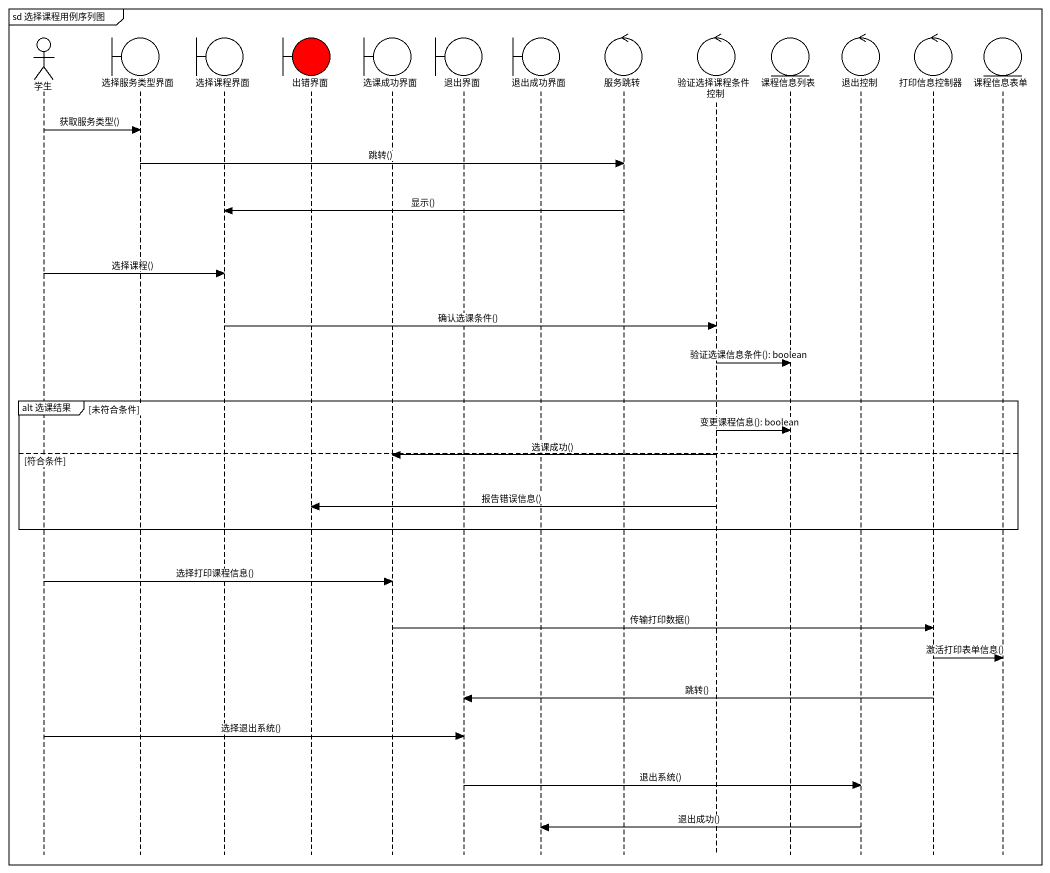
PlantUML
@startuml
mainframe sd 选择课程用例序列图
hide footbox
actor 学生
boundary 选择服务类型界面
boundary 选择课程界面
boundary 出错界面 #FF0000
boundary 选课成功界面
boundary 退出界面
boundary 退出成功界面
control 服务跳转
control 验证选择课程条件控制
entity 课程信息列表
control 退出控制
control 打印信息控制器
entity 课程信息表单

学生 -> 选择服务类型界面 : 获取服务类型()
选择服务类型界面 -> 服务跳转 : 跳转()
服务跳转 -> 选择课程界面 : 显示()
学生 -> 选择课程界面 : 选择课程()
选择课程界面 -> 验证选择课程条件控制 : 确认选课条件()
验证选择课程条件控制 -> 课程信息列表 : 验证选课信息条件(): boolean
group alt 选课结果 [未符合条件]
  验证选择课程条件控制 -> 课程信息列表 : 变更课程信息(): boolean
else 符合条件
  验证选择课程条件控制 -> 选课成功界面 : 选课成功()
  验证选择课程条件控制 -> 出错界面 : 报告错误信息()
end
学生 -> 选课成功界面 : 选择打印课程信息()
选课成功界面 -> 打印信息控制器 : 传输打印数据()
打印信息控制器 -> 课程信息表单 : 激活打印表单信息()
打印信息控制器 -> 退出界面 : 跳转()
学生 -> 退出界面 : 选择退出系统()
退出界面 -> 退出控制 : 退出系统()
退出控制 -> 退出成功界面 : 退出成功()
@enduml
